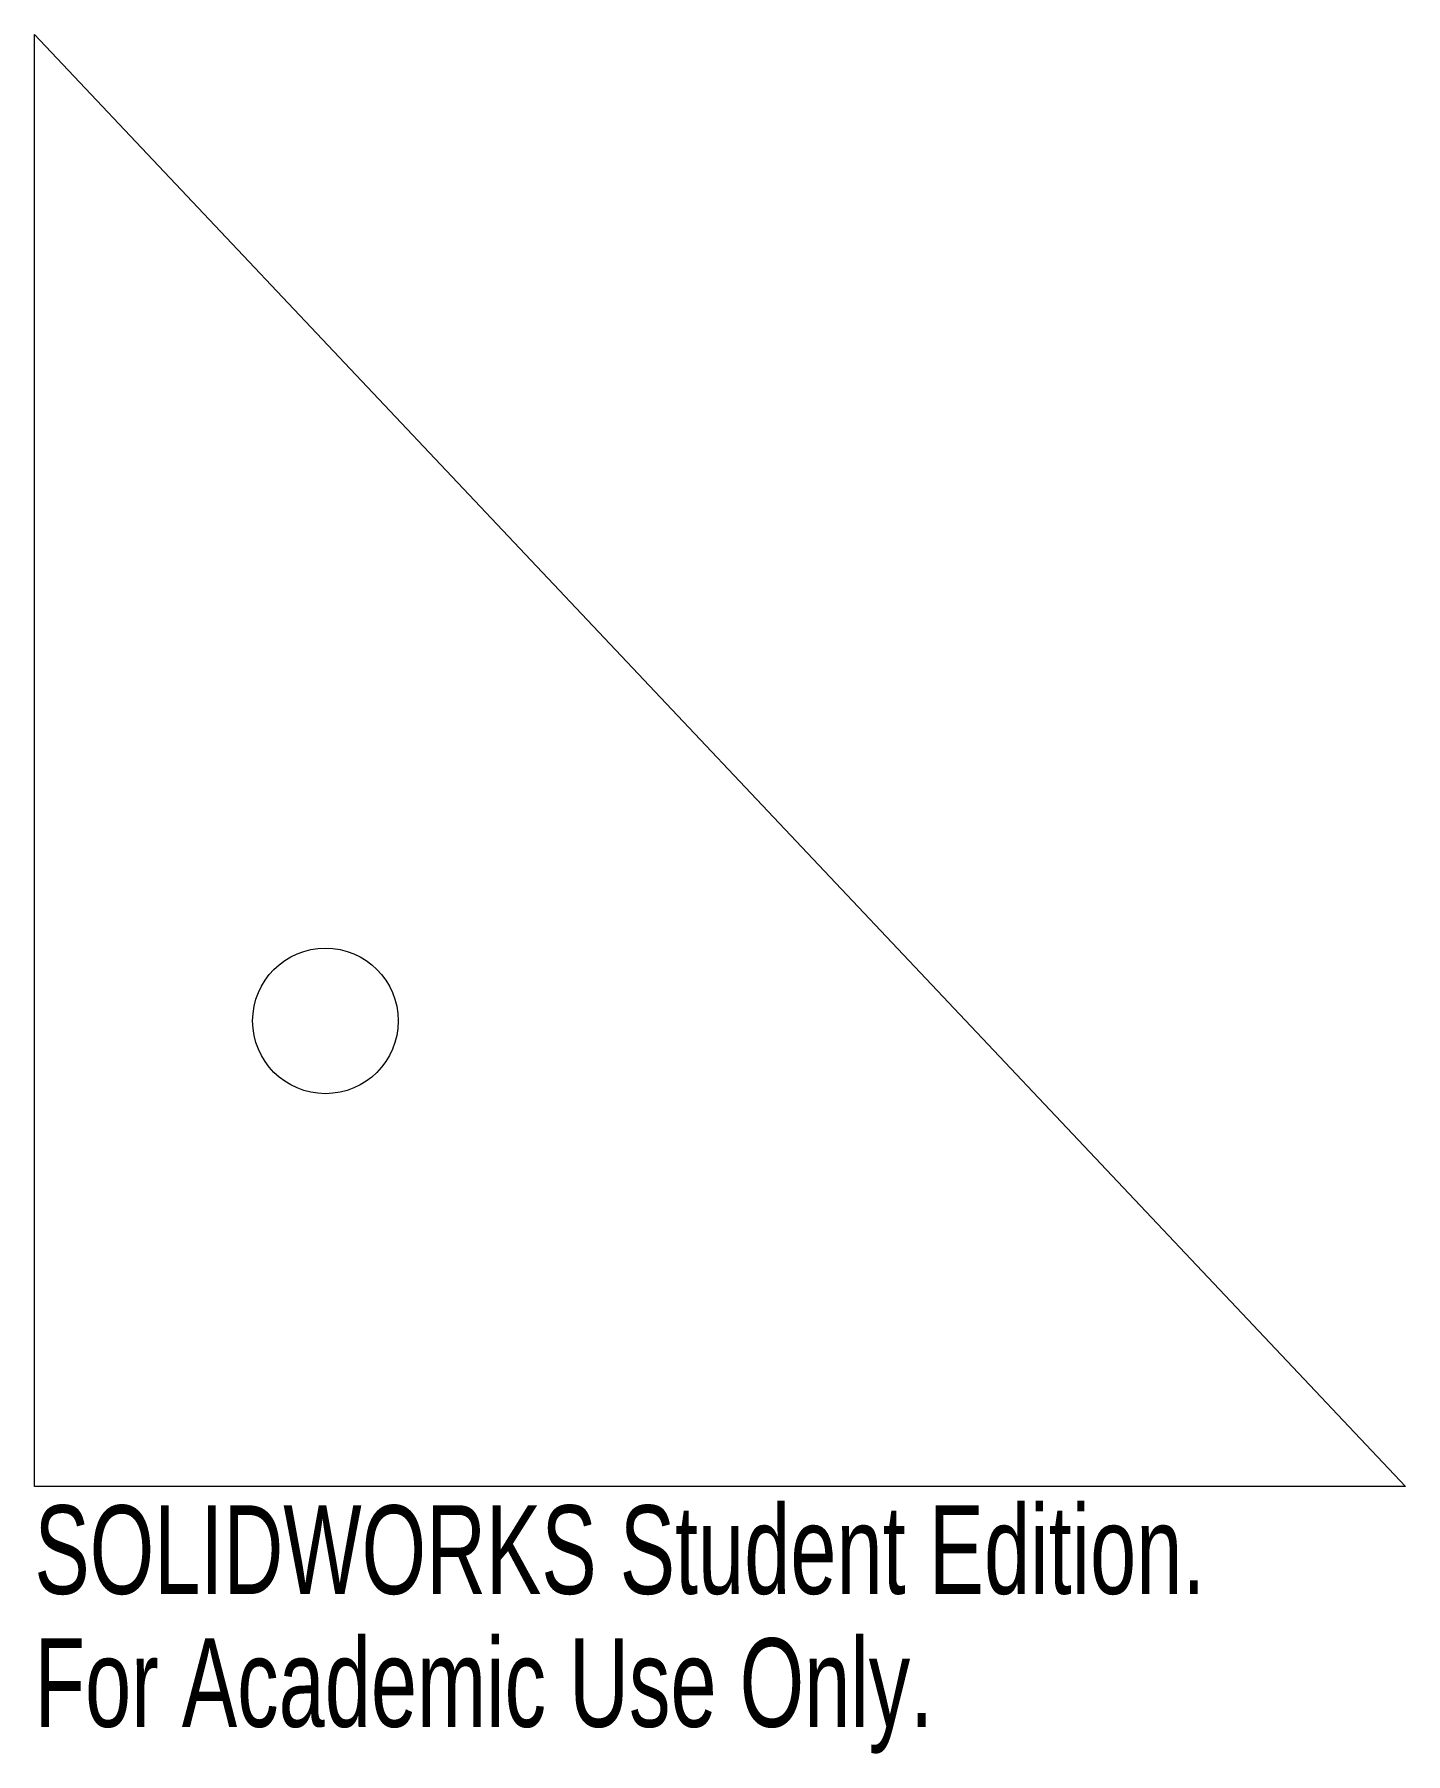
# Model space of a CAD drawing. Header units: inches. Extents: x 0 to 2.94, y -3.69 to 0.
import ezdxf

# ---------------------------------------------------------------- set-up
doc = ezdxf.new("R2010")
doc.units = ezdxf.units.IN
doc.header["$MEASUREMENT"] = 0
doc.styles.add('SLDTEXTSTYLE0', font='TXT', dxfattribs={"width": 0.7})

msp = doc.modelspace()

# ---------------------------------------------------------------- linework, layer by layer
at = {"color": 7, "linetype": 'Continuous', "lineweight": 15}
for p, q in [((0, 0), (2.9447, -3.1183)), ((0, -3.1183), (0, 0)), ((2.9447, -3.1183), (0, -3.1183))]:
    msp.add_line(p, q, dxfattribs=at)
msp.add_circle((0.625, -2.1183), 0.1563, dxfattribs=at)

# ---------------------------------------------------------------- texts
at = {"color": 7, "linetype": 'Continuous', "char_height": 0.1903, "attachment_point": 1, "style": 'SLDTEXTSTYLE0'}
for s, insert in [('SOLIDWORKS Student Edition.', (0, -3.1585)), ('For Academic Use Only.', (0, -3.4439))]:
    msp.add_mtext(s, dxfattribs=dict(at, insert=insert))

doc.saveas('drawing.dxf')
